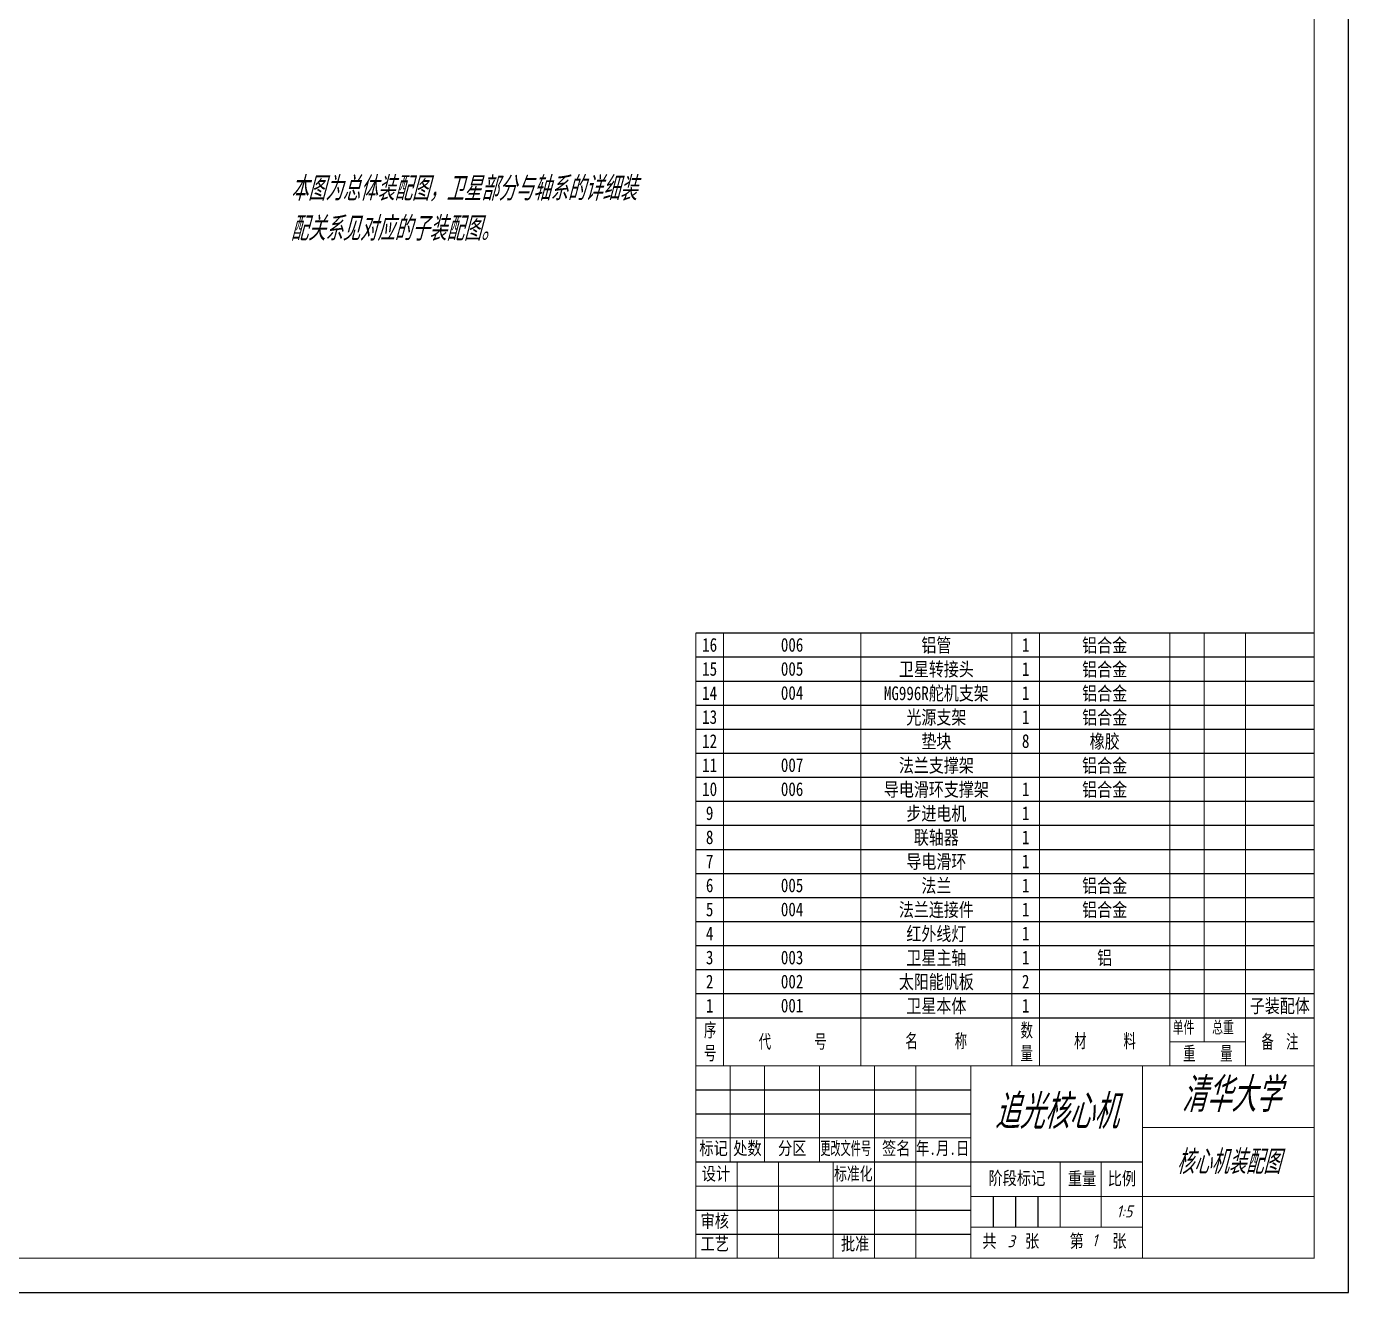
# Model space of a CAD drawing. Header units: millimetres. Extents: x 50 to 1239, y 50 to 891.
# Drawn here: x 854.1 to 1239, y 50 to 418.5 of the extents above; entities that cross this region are included whole.
import ezdxf
from ezdxf.enums import TextEntityAlignment as Align

# ---------------------------------------------------------------- set-up
doc = ezdxf.new("R2010")
doc.units = ezdxf.units.MM
doc.header["$LTSCALE"] = 5
doc.layers.add('draw', color=7, linetype='Continuous')
doc.layers.add('tf', color=7, linetype='Continuous')
doc.layers.add('尺寸标注', color=7, linetype='Continuous', lineweight=25)
doc.layers.add('文字标注', color=7, linetype='Continuous', lineweight=25)
doc.styles.add('BIAOTILAN', font='SimSun.ttf', dxfattribs={"width": 0.66, "height": 7})
doc.styles.add('LABLE_FS', font='SimSun.ttf', dxfattribs={"width": 0.66, "height": 4})
doc.styles.add('国标汉字3.5', font='gbeitc.shx', dxfattribs={"height": 3.5, "bigfont": 'gbcbig.shx'})

# ---------------------------------------------------------------- blocks, each defined once
blk = doc.blocks.new('BTLABLE')
for points in [[(0, 0, 0.3, 0.3, 0), (0, 7, 0.3, 0.3, 0), (0, 14, 0, 0, 0)], [(8, 0, 0.3, 0.3, 0), (8, 7, 0.3, 0.3, 0), (8, 14, 0, 0, 0)], [(48, 0, 0.3, 0.3, 0), (48, 7, 0.3, 0.3, 0), (48, 14, 0, 0, 0)], [(92, 0, 0.3, 0.3, 0), (92, 7, 0.3, 0.3, 0), (92, 14, 0, 0, 0)], [(100, 0, 0.3, 0.3, 0), (100, 7, 0.3, 0.3, 0), (100, 14, 0, 0, 0)], [(138, 0, 0.3, 0.3, 0), (138, 7, 0.3, 0.3, 0), (138, 14, 0, 0, 0)], [(148, 7, 0.3, 0.3, 0), (148, 14, 0, 0, 0)], [(160, 0, 0.3, 0.3, 0), (160, 7, 0.3, 0.3, 0), (160, 14, 0, 0, 0)], [(180, 0, 0.3, 0.3, 0), (180, 7, 0.3, 0.3, 0), (180, 14, 0, 0, 0)]]:
    blk.add_lwpolyline(points, format="xyseb")
at = {"const_width": 0.3}
for points in [[(0, 14), (180, 14)], [(0, 0), (180, 0)]]:
    blk.add_lwpolyline(points, dxfattribs=at)
at = {"layer": 'draw', "const_width": 0.3}
blk.add_lwpolyline([(138, 7), (160, 7)], dxfattribs=at)
at = {"layer": 'draw', "style": 'LABLE_FS'}
for s, insert, char_height, width, attachment_point in [('序号', (4.15, 6.85), 4, 6.097, 5), ('数量', (96.32, 6.85), 4, 6.097, 5), ('单件', (138.82, 12.94), 3.5, 8, 1), ('总重', (150.29, 12.94), 3.5, 8, 1), ('代       号', (28.18, 6.85), 4, 29.7678, 5), ('名      称', (69.96, 7.03), 4, 34.4302, 5), ('材      料', (119.09, 7.03), 4, 34.4302, 5), ('备  注', (170.02, 6.85), 4, 17.2151, 5), ('重    量', (149.04, 3.45), 4, 19.7256, 5)]:
    blk.add_mtext(s, dxfattribs=dict(at, insert=insert, char_height=char_height, width=width, attachment_point=attachment_point))
blk = doc.blocks.new('Btl')
at = {"const_width": 0.3}
for points in [[(-180, 56), (-180, 0)], [(0, 56), (-180, 56)], [(0, 0), (0, 56)], [(-180, 0), (0, 0)]]:
    blk.add_lwpolyline(points, dxfattribs=at)
at = {"layer": 'tf'}
for p, q in [((-180, 49), (-100, 49)), ((-180, 42), (-100, 42)), ((-93.5, 18), (-93.5, 9)), ((-87, 18), (-87, 9)), ((-80.5, 18), (-80.5, 9)), ((-180, 14), (-100, 14)), ((-180, 7), (-100, 7))]:
    blk.add_line(p, q, dxfattribs=at)
at = {"layer": 'tf', "const_width": 0.3}
for points in [[(-170, 56), (-170, 28)], [(-160, 56), (-160, 28)], [(-144, 56), (-144, 28)], [(-128, 56), (-128, 28)], [(-116, 56), (-116, 28)], [(-100, 56), (-100, 0)], [(-50, 56), (-50, 0)], [(-180, 35), (-100, 35)], [(-50, 38), (0, 38)], [(-100, 28), (-180, 28)], [(-168, 28), (-168, 0)], [(-156, 28), (-156, 0)], [(-140, 28), (-140, 0)], [(-128, 28), (-128, 0)], [(-116, 28), (-116, 0)], [(-100, 28), (-50, 28)], [(-74, 28), (-74, 9)], [(-62, 28), (-62, 18), (-62, 9)], [(-180, 21), (-100, 21)], [(-100, 18), (-50, 18)], [(-50, 18), (0, 18)], [(-100, 9), (-50, 9)]]:
    blk.add_lwpolyline(points, dxfattribs=at)
at = {"layer": 'tf'}
blk.add_blockref('BTLABLE', (-180, 56), dxfattribs=at)
at = {"style": 'BIAOTILAN'}
for s, width, p in [('标记', 0.8, (-179.01, 30.1)), ('处数', 0.8, (-169.14, 30.1)), ('分区', 0.8, (-156.11, 30.1)), ('更改文件号', 0.57, (-143.78, 30.1)), ('签名', 0.8, (-125.81, 30.1)), ('年.月.日', 0.75, (-115.94, 30.1)), ('设计', 0.8, (-178.3, 22.71)), ('标准化', 0.72, (-139.77, 22.71)), ('阶段标记', 0.8, (-94.86, 21.39)), ('重量', 0.8, (-71.74, 21.29)), ('比例', 0.8, (-60.12, 21.29)), ('审核', 0.8, (-178.65, 8.95)), ('工艺', 0.8, (-178.65, 2.3)), ('批准', 0.8, (-137.79, 2.3)), ('共    张', 0.8, (-96.62, 3.1))]:
    blk.add_text(s, height=3.8, dxfattribs=dict(at, width=width)).set_placement(p)
at = {"style": 'BIAOTILAN', "width": 0.8}
blk.add_text('第    张', height=3.8, dxfattribs=at).set_placement((-62.93, 5.1), align=Align.MIDDLE)
blk = doc.blocks.new('tf')
at = {"layer": 'tf', "color": 0, "lineweight": 25}
blk.add_lwpolyline([(-594.5, -420.5), (594.5, -420.5), (594.5, 420.5), (-594.5, 420.5)], close=True, dxfattribs=at)
at = {"layer": 'tf', "color": 0, "lineweight": 25, "const_width": 0.3}
blk.add_lwpolyline([(-569.5, -410.5), (584.5, -410.5), (584.5, 410.5), (-569.5, 410.5)], close=True, dxfattribs=at)
at = {"layer": 'tf', "color": 0, "lineweight": 25}
blk.add_blockref('Btl', (584.5, -410.5), dxfattribs=at)
blk = doc.blocks.new('lable')
at = {"lineweight": 25}
for p, q in [((0, 7), (180, 7)), ((0, 0), (180, 0))]:
    blk.add_line(p, q, dxfattribs=at)
at = {"lineweight": 25, "const_width": 0.3}
for points in [[(0, 0), (0, 7)], [(8, 0), (8, 7)], [(48, 0), (48, 7)], [(92, 0), (92, 7)], [(100, 0), (100, 7)], [(138, 0), (138, 7)], [(148, 0), (148, 7)], [(160, 0), (160, 7)], [(180, 0), (180, 7)]]:
    blk.add_lwpolyline(points, dxfattribs=at)
at = {"layer": 'draw', "lineweight": 25, "style": 'LABLE_FS', "width": 0.8}
for tag, p in [('NO', (4, 3.5)), ('DIA_NO', (28, 3.5)), ('NAME', (70, 3.5)), ('NUM', (96, 3.5)), ('MATERIAL', (119, 3.5)), ('ONE', (143, 3.5)), ('ALL', (154, 3.5)), ('NOTICE', (170, 3.5))]:
    blk.add_attdef(tag, text='', height=4, dxfattribs=at).set_placement(p, align=Align.MIDDLE)

msp = doc.modelspace()

# ---------------------------------------------------------------- block references
at = {"layer": '文字标注'}
msp.add_blockref('tf', (644.5, 470.5), dxfattribs=at)
for p, values in [((1049, 235), {'NO': '16', 'DIA_NO': '006', 'NAME': '铝管', 'NUM': '1', 'MATERIAL': '铝合金'}), ((1049, 228), {'NO': '15', 'DIA_NO': '005', 'NAME': '卫星转接头', 'NUM': '1', 'MATERIAL': '铝合金'}), ((1049, 221), {'NO': '14', 'DIA_NO': '004', 'NAME': 'MG996R舵机支架', 'NUM': '1', 'MATERIAL': '铝合金'}), ((1049, 214), {'NO': '13', 'NAME': '光源支架', 'NUM': '1', 'MATERIAL': '铝合金'}), ((1049, 207), {'NO': '12', 'NAME': '垫块', 'NUM': '8', 'MATERIAL': '橡胶'}), ((1049, 200), {'NO': '11', 'DIA_NO': '007', 'NAME': '法兰支撑架', 'MATERIAL': '铝合金'}), ((1049, 193), {'NO': '10', 'DIA_NO': '006', 'NAME': '导电滑环支撑架', 'NUM': '1', 'MATERIAL': '铝合金'}), ((1049, 186), {'NO': '9', 'NAME': '步进电机', 'NUM': '1'}), ((1049, 179), {'NO': '8', 'NAME': '联轴器', 'NUM': '1'}), ((1049, 172), {'NO': '7', 'NAME': '导电滑环', 'NUM': '1'}), ((1049, 165), {'NO': '6', 'DIA_NO': '005', 'NAME': '法兰', 'NUM': '1', 'MATERIAL': '铝合金'}), ((1049, 158), {'NO': '5', 'DIA_NO': '004', 'NAME': '法兰连接件', 'NUM': '1', 'MATERIAL': '铝合金'}), ((1049, 151), {'NO': '4', 'NAME': '红外线灯', 'NUM': '1'}), ((1049, 144), {'NO': '3', 'DIA_NO': '003', 'NAME': '卫星主轴', 'NUM': '1', 'MATERIAL': '铝'}), ((1049, 137), {'NO': '2', 'DIA_NO': '002', 'NAME': '太阳能帆板', 'NUM': '2'}), ((1049, 130), {'NO': '1', 'DIA_NO': '001', 'NAME': '卫星本体', 'NUM': '1', 'NOTICE': '子装配体'})]:
    msp.add_blockref('lable', p, dxfattribs=at).add_auto_attribs(values)

# ---------------------------------------------------------------- texts
at = {"layer": '尺寸标注', "ltscale": 0.1, "insert": (930.958, 374.83), "char_height": 7, "attachment_point": 1, "style": '国标汉字3.5'}
msp.add_mtext_dynamic_manual_height_columns('本图为总体装配图，卫星部分与轴系的详细装配关系见对应的子装配图。', width=103.81991, gutter_width=17.5, heights=[0], dxfattribs=at)
at = {"layer": '尺寸标注', "lineweight": 15, "insert": (1204, 88), "char_height": 7, "attachment_point": 5, "style": '国标汉字3.5'}
msp.add_mtext_dynamic_manual_height_columns('核心机装配图', width=50, gutter_width=17.5, heights=[0], dxfattribs=at)
at = {"layer": '文字标注', "attachment_point": 1, "style": '国标汉字3.5'}
for s, insert, char_height, width in [('清华大学', (1190.344, 112.553), 10, 60), ('追光核心机', (1135.896, 107.663), 10, 60), ('1:5', (1171.418, 75.357), 3.5, 8.84742)]:
    msp.add_mtext(s, dxfattribs=dict(at, insert=insert, char_height=char_height, width=width))
at = {"layer": '文字标注', "char_height": 3.5, "attachment_point": 1, "style": '国标汉字3.5'}
for s, insert in [('3', (1139.705, 66.681)), ('1', (1164.322, 66.983))]:
    msp.add_mtext_dynamic_manual_height_columns(s, width=3.59951, gutter_width=50, heights=[0], dxfattribs=dict(at, insert=insert))

doc.saveas('drawing.dxf')
